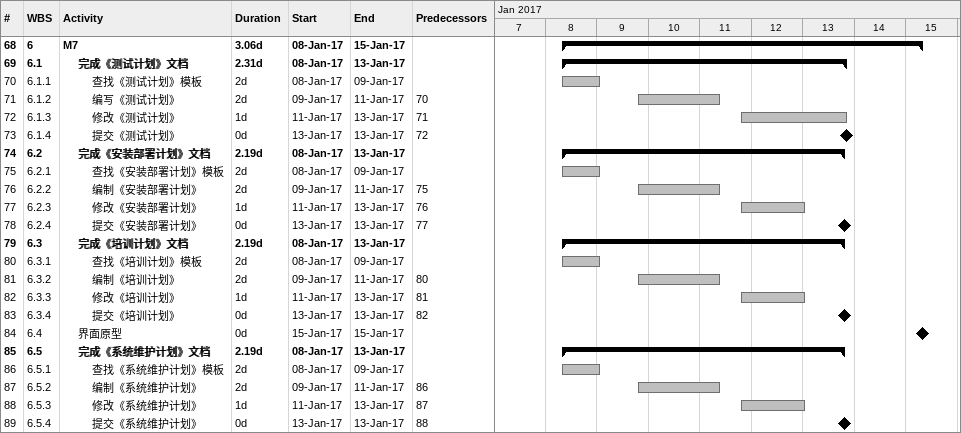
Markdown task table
| ID | WBS | Task | Duration | Start | Finish | Predecessors |
|---|---|---|---|---|---|---|
| 68 | 6 | **M7** | 3.06d | 2017-01-08 | 2017-01-15 |  |
| 69 | 6.1 | **完成《测试计划》文档** | 2.31d | 2017-01-08 | 2017-01-13 |  |
| 70 | 6.1.1 | 查找《测试计划》模板 | 2d | 2017-01-08 | 2017-01-09 |  |
| 71 | 6.1.2 | 编写《测试计划》 | 2d | 2017-01-09 | 2017-01-11 | 70 |
| 72 | 6.1.3 | 修改《测试计划》 | 1d | 2017-01-11 | 2017-01-13 | 71 |
| 73 | 6.1.4 | 提交《测试计划》 | 0d | 2017-01-13 | 2017-01-13 | 72 |
| 74 | 6.2 | **完成《安装部署计划》文档** | 2.19d | 2017-01-08 | 2017-01-13 |  |
| 75 | 6.2.1 | 查找《安装部署计划》模板 | 2d | 2017-01-08 | 2017-01-09 |  |
| 76 | 6.2.2 | 编制《安装部署计划》 | 2d | 2017-01-09 | 2017-01-11 | 75 |
| 77 | 6.2.3 | 修改《安装部署计划》 | 1d | 2017-01-11 | 2017-01-13 | 76 |
| 78 | 6.2.4 | 提交《安装部署计划》 | 0d | 2017-01-13 | 2017-01-13 | 77 |
| 79 | 6.3 | **完成《培训计划》文档** | 2.19d | 2017-01-08 | 2017-01-13 |  |
| 80 | 6.3.1 | 查找《培训计划》模板 | 2d | 2017-01-08 | 2017-01-09 |  |
| 81 | 6.3.2 | 编制《培训计划》 | 2d | 2017-01-09 | 2017-01-11 | 80 |
| 82 | 6.3.3 | 修改《培训计划》 | 1d | 2017-01-11 | 2017-01-13 | 81 |
| 83 | 6.3.4 | 提交《培训计划》 | 0d | 2017-01-13 | 2017-01-13 | 82 |
| 84 | 6.4 | 界面原型 | 0d | 2017-01-15 | 2017-01-15 |  |
| 85 | 6.5 | **完成《系统维护计划》文档** | 2.19d | 2017-01-08 | 2017-01-13 |  |
| 86 | 6.5.1 | 查找《系统维护计划》模板 | 2d | 2017-01-08 | 2017-01-09 |  |
| 87 | 6.5.2 | 编制《系统维护计划》 | 2d | 2017-01-09 | 2017-01-11 | 86 |
| 88 | 6.5.3 | 修改《系统维护计划》 | 1d | 2017-01-11 | 2017-01-13 | 87 |
| 89 | 6.5.4 | 提交《系统维护计划》 | 0d | 2017-01-13 | 2017-01-13 | 88 |
